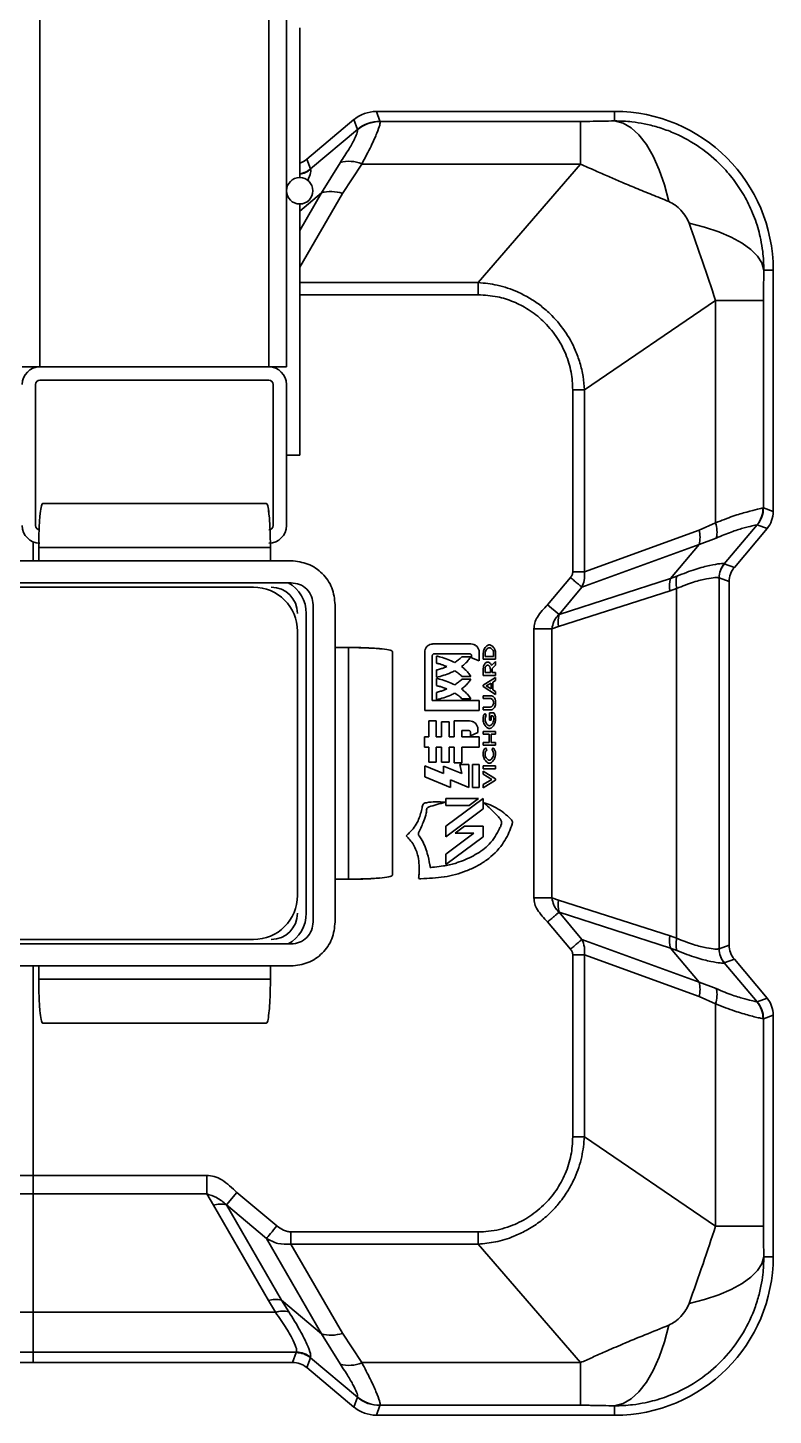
# Model space of a CAD drawing. Header units: millimetres. Extents: x 0 to 420, y 0 to 297.
# Drawn here: x 268.011 to 268.857, y 143.757 to 145.332 of the extents above; entities that cross this region are included whole.
import ezdxf

# ---------------------------------------------------------------- set-up
doc = ezdxf.new("R2010")
doc.units = ezdxf.units.MM

msp = doc.modelspace()

# ---------------------------------------------------------------- linework, layer by layer
at = {"color": 7, "linetype": 'Continuous', "lineweight": 35}
for p, q in [((268.0245, 150.5473), (268.0245, 144.9473)), ((268.2845, 150.5473), (268.2845, 144.9473)), ((268.3045, 150.5473), (268.3045, 144.9473)), ((268.3195, 145.1623), (268.3195, 145.3323)), ((268.4106, 145.2262), (268.4066, 145.2373)), ((268.677, 145.2373), (268.4066, 145.2373)), ((268.677, 145.2266), (268.677, 145.2373)), ((268.3809, 145.228), (268.3275, 145.1831)), ((268.385, 145.2168), (268.3316, 145.172)), ((268.3809, 145.228), (268.385, 145.2168)), ((268.3851, 145.2165), (268.385, 145.2168)), ((268.4106, 145.2262), (268.4108, 145.2259)), ((268.4108, 145.2259), (268.6382, 145.2259)), ((268.6382, 145.1776), (268.6382, 145.2259)), ((268.3275, 145.1831), (268.3316, 145.172)), ((268.3316, 145.172), (268.3318, 145.1716)), ((268.3442, 145.1448), (268.3653, 145.1791)), ((268.3899, 145.1776), (268.368, 145.1443)), ((268.6382, 145.1776), (268.3899, 145.1776)), ((268.5221, 145.0431), (268.6382, 145.1776)), ((268.3442, 145.1448), (268.3195, 145.1022)), ((268.3195, 145.1242), (268.3442, 145.1448)), ((268.3195, 145.0604), (268.368, 145.1443)), ((268.3195, 144.8473), (268.3195, 145.1323)), ((268.5221, 145.0431), (268.3195, 145.0431)), ((268.5221, 145.0292), (268.5221, 145.0431)), ((268.8464, 145.0573), (268.857, 145.0573)), ((268.857, 144.7832), (268.857, 145.0573)), ((268.5221, 145.0292), (268.3195, 145.0292)), ((268.6427, 144.9212), (268.7916, 145.0227)), ((268.7916, 144.7703), (268.7916, 145.0227)), ((268.7916, 145.0227), (268.8459, 145.0227)), ((268.8459, 145.0227), (268.8459, 144.7873)), ((268.0245, 144.9473), (268.0045, 144.9473)), ((268.017, 144.9473), (268.017, 144.9458)), ((268.017, 144.9458), (268.017, 144.9473)), ((268.2845, 144.9473), (268.0245, 144.9473)), ((268.2845, 144.9473), (268.0245, 144.9473)), ((268.3045, 144.9473), (268.2845, 144.9473)), ((268.2895, 144.9473), (268.2895, 144.9467)), ((268.2845, 144.9323), (268.0245, 144.9323)), ((268.0195, 144.9273), (268.0195, 144.7673)), ((268.2895, 144.7673), (268.2895, 144.9273)), ((268.3045, 144.7673), (268.3045, 144.9273)), ((268.6295, 144.7147), (268.6295, 144.9212)), ((268.6295, 144.9212), (268.6427, 144.9212)), ((268.6427, 144.7147), (268.6427, 144.9212)), ((268.3045, 144.8473), (268.3195, 144.8473)), ((268.2816, 144.7923), (268.0279, 144.7923)), ((268.8455, 144.7872), (268.8459, 144.7873)), ((268.8459, 144.7873), (268.857, 144.7832)), ((268.6427, 144.7147), (268.773, 144.7621)), ((268.773, 144.7621), (268.7916, 144.7703)), ((268.8015, 144.7238), (268.8386, 144.768)), ((268.8129, 144.7197), (268.85, 144.7639)), ((268.8386, 144.768), (268.8389, 144.768)), ((268.8389, 144.768), (268.85, 144.7639)), ((268.017, 144.7488), (268.017, 144.7273)), ((268.017, 144.7273), (268.017, 144.7488)), ((268.0232, 144.7423), (268.0234, 144.749)), ((268.2862, 144.7476), (268.2862, 144.7423)), ((268.6399, 144.6972), (268.7729, 144.7456)), ((268.7729, 144.7456), (268.7404, 144.707)), ((268.7729, 144.7456), (268.7924, 144.753)), ((267.7398, 144.7273), (268.3098, 144.7273)), ((268.0232, 144.7423), (268.2862, 144.7423)), ((268.0232, 144.7423), (268.0232, 144.7273)), ((268.2862, 144.7423), (268.2862, 144.7273)), ((268.8014, 144.7239), (268.8015, 144.7238)), ((268.8129, 144.7197), (268.8015, 144.7238)), ((267.7398, 144.7023), (268.3098, 144.7023)), ((268.267, 144.6973), (267.767, 144.6973)), ((268.6008, 144.6773), (268.6268, 144.7082)), ((268.7404, 144.707), (268.6139, 144.6663)), ((268.6139, 144.6663), (268.6399, 144.6972)), ((268.7474, 144.6959), (268.7399, 144.6932)), ((268.7404, 144.707), (268.7477, 144.7098)), ((268.7474, 144.2987), (268.7474, 144.6959)), ((268.7956, 144.2868), (268.7956, 144.7078)), ((268.7956, 144.7078), (268.7957, 144.7078)), ((268.807, 144.7036), (268.7957, 144.7078)), ((268.807, 144.291), (268.807, 144.7036)), ((268.7399, 144.6932), (268.6134, 144.6525)), ((268.327, 144.6673), (268.327, 144.3273)), ((268.3348, 144.3173), (268.3348, 144.6773)), ((268.3598, 144.6773), (268.3598, 144.3173)), ((268.6008, 144.6773), (268.6139, 144.6663)), ((268.5853, 144.6501), (268.6057, 144.6501)), ((268.5853, 144.3445), (268.5853, 144.6501)), ((268.6134, 144.6525), (268.6057, 144.6501)), ((268.6057, 144.3445), (268.6057, 144.6501)), ((268.317, 144.3473), (268.317, 144.6473)), ((268.4708, 144.6328), (268.5139, 144.6328)), ((268.3748, 144.6288), (268.3598, 144.6288)), ((268.3748, 144.6287), (268.3598, 144.6287)), ((268.3748, 144.6287), (268.3748, 144.3658)), ((268.4248, 144.6242), (268.4248, 144.6241)), ((268.4248, 144.3704), (268.4248, 144.6241)), ((268.4614, 144.5574), (268.4614, 144.6234)), ((268.4699, 144.619), (268.4699, 144.5685)), ((268.5121, 144.6217), (268.4726, 144.6217)), ((268.4746, 144.6109), (268.4746, 144.6191)), ((268.5037, 144.6182), (268.5139, 144.6182)), ((268.5147, 144.6172), (268.5147, 144.619)), ((268.5232, 144.6137), (268.5147, 144.6172)), ((268.5232, 144.6234), (268.5232, 144.6137)), ((268.5278, 144.6154), (268.5278, 144.6225)), ((268.53, 144.6186), (268.53, 144.6225)), ((268.5396, 144.6186), (268.53, 144.6186)), ((268.5396, 144.6228), (268.5396, 144.6186)), ((268.5418, 144.6231), (268.5418, 144.6154)), ((268.4746, 144.5951), (268.4746, 144.6033)), ((268.5418, 144.6154), (268.5278, 144.6154)), ((268.5278, 144.5971), (268.5278, 144.6051)), ((268.5299, 144.6004), (268.5299, 144.6046)), ((268.5359, 144.6041), (268.5359, 144.6004)), ((268.5374, 144.6083), (268.5418, 144.6128)), ((268.5418, 144.6089), (268.5379, 144.6051)), ((268.5379, 144.6042), (268.5379, 144.6004)), ((268.5418, 144.6128), (268.5418, 144.6089)), ((268.4746, 144.5855), (268.4746, 144.5937)), ((268.5139, 144.596), (268.5037, 144.596)), ((268.5037, 144.5928), (268.5139, 144.5928)), ((268.5418, 144.5971), (268.5278, 144.5971)), ((268.5278, 144.586), (268.5418, 144.5948)), ((268.5278, 144.5844), (268.5278, 144.586)), ((268.5359, 144.6004), (268.5299, 144.6004)), ((268.5312, 144.5852), (268.5367, 144.5884)), ((268.5367, 144.582), (268.5312, 144.5852)), ((268.5367, 144.5884), (268.5367, 144.582)), ((268.5379, 144.6004), (268.5418, 144.6004)), ((268.5418, 144.5914), (268.5387, 144.5895)), ((268.5387, 144.5895), (268.5387, 144.5808)), ((268.5418, 144.6004), (268.5418, 144.5971)), ((268.5418, 144.5948), (268.5418, 144.5914)), ((268.4746, 144.5697), (268.4746, 144.5778)), ((268.5139, 144.5706), (268.5037, 144.5706)), ((268.5418, 144.5756), (268.5278, 144.5844)), ((268.5278, 144.5741), (268.5361, 144.5741)), ((268.5278, 144.571), (268.5278, 144.5741)), ((268.5356, 144.571), (268.5278, 144.571)), ((268.5387, 144.5808), (268.5418, 144.579)), ((268.5418, 144.579), (268.5418, 144.5756)), ((268.5232, 144.5574), (268.4614, 144.5574)), ((268.4699, 144.5685), (268.5232, 144.5685)), ((268.5232, 144.5685), (268.5232, 144.5574)), ((268.5278, 144.5612), (268.5356, 144.5612)), ((268.5278, 144.558), (268.5278, 144.5612)), ((268.5361, 144.558), (268.5278, 144.558)), ((268.5297, 144.554), (268.5313, 144.5519)), ((268.5349, 144.5546), (268.5399, 144.5546)), ((268.5349, 144.5462), (268.5349, 144.5546)), ((268.466, 144.5454), (268.4744, 144.5454)), ((268.466, 144.5274), (268.466, 144.5454)), ((268.4744, 144.5454), (268.4744, 144.5274)), ((268.4805, 144.5446), (268.4892, 144.5446)), ((268.4805, 144.5274), (268.4805, 144.5446)), ((268.4892, 144.5446), (268.4892, 144.5274)), ((268.495, 144.5454), (268.5124, 144.5454)), ((268.495, 144.5274), (268.495, 144.5454)), ((268.5369, 144.5462), (268.5349, 144.5462)), ((268.5369, 144.5514), (268.5369, 144.5462)), ((268.5387, 144.5514), (268.5369, 144.5514)), ((268.4611, 144.5274), (268.466, 144.5274)), ((268.4611, 144.5155), (268.4611, 144.5274)), ((268.4744, 144.5274), (268.4805, 144.5274)), ((268.4892, 144.5274), (268.495, 144.5274)), ((268.5034, 144.5347), (268.5034, 144.5274)), ((268.511, 144.5347), (268.5034, 144.5347)), ((268.5034, 144.5274), (268.5232, 144.5274)), ((268.5218, 144.5323), (268.5134, 144.5286)), ((268.5134, 144.5286), (268.5134, 144.5321)), ((268.5218, 144.5361), (268.5218, 144.5323)), ((268.5232, 144.5274), (268.5232, 144.5155)), ((268.5278, 144.5335), (268.5418, 144.5335)), ((268.5278, 144.5303), (268.5278, 144.5335)), ((268.5347, 144.5303), (268.5278, 144.5303)), ((268.5347, 144.5211), (268.5347, 144.5303)), ((268.5368, 144.5303), (268.5368, 144.5211)), ((268.5418, 144.5303), (268.5368, 144.5303)), ((268.5418, 144.5335), (268.5418, 144.5303)), ((268.466, 144.5155), (268.4611, 144.5155)), ((268.466, 144.4985), (268.466, 144.5155)), ((268.4744, 144.5155), (268.4744, 144.4985)), ((268.4805, 144.5155), (268.4744, 144.5155)), ((268.4805, 144.4986), (268.4805, 144.5155)), ((268.4892, 144.5155), (268.4892, 144.4986)), ((268.495, 144.5155), (268.4892, 144.5155)), ((268.495, 144.4978), (268.495, 144.5155)), ((268.5034, 144.5155), (268.5034, 144.4978)), ((268.5232, 144.5155), (268.5034, 144.5155)), ((268.5278, 144.518), (268.5278, 144.5211)), ((268.5278, 144.5211), (268.5347, 144.5211)), ((268.5418, 144.518), (268.5278, 144.518)), ((268.5303, 144.515), (268.5319, 144.5125)), ((268.5368, 144.5211), (268.5418, 144.5211)), ((268.5377, 144.5125), (268.5392, 144.515)), ((268.5418, 144.5211), (268.5418, 144.518)), ((268.4616, 144.4819), (268.4616, 144.4945)), ((268.4616, 144.4945), (268.4829, 144.4857)), ((268.4744, 144.4985), (268.466, 144.4985)), ((268.4892, 144.4986), (268.4805, 144.4986)), ((268.4829, 144.4942), (268.5037, 144.4857)), ((268.4829, 144.4857), (268.4829, 144.4942)), ((268.5034, 144.4978), (268.495, 144.4978)), ((268.5013, 144.4959), (268.5115, 144.4959)), ((268.5037, 144.4857), (268.5013, 144.4959)), ((268.5115, 144.4959), (268.5115, 144.4699)), ((268.5156, 144.4959), (268.5232, 144.4959)), ((268.5156, 144.4699), (268.5156, 144.4959)), ((268.5232, 144.4959), (268.5232, 144.4699)), ((268.5278, 144.4943), (268.5418, 144.4943)), ((268.5278, 144.491), (268.5278, 144.4943)), ((268.5418, 144.491), (268.5278, 144.491)), ((268.5418, 144.4943), (268.5418, 144.491)), ((268.4907, 144.4699), (268.4616, 144.4819)), ((268.4907, 144.4787), (268.4907, 144.4699)), ((268.5115, 144.4699), (268.4907, 144.4787)), ((268.5278, 144.4884), (268.5418, 144.4798)), ((268.5278, 144.4849), (268.5278, 144.4884)), ((268.5377, 144.479), (268.5278, 144.4849)), ((268.5278, 144.4731), (268.5377, 144.479)), ((268.5418, 144.4782), (268.5278, 144.4696)), ((268.5418, 144.4798), (268.5418, 144.4782)), ((268.5232, 144.4699), (268.5156, 144.4699)), ((268.5278, 144.4696), (268.5278, 144.4731)), ((268.4852, 144.4573), (268.5224, 144.4573)), ((268.4852, 144.4495), (268.4852, 144.4573)), ((268.4852, 144.4258), (268.5278, 144.4573)), ((268.5118, 144.4495), (268.4852, 144.4495)), ((268.5278, 144.4455), (268.4852, 144.4139)), ((268.5224, 144.4573), (268.5118, 144.4495)), ((268.5278, 144.4573), (268.5278, 144.4455)), ((268.4852, 144.4139), (268.4852, 144.4258)), ((268.4852, 144.3942), (268.5171, 144.4179)), ((268.5278, 144.4139), (268.4852, 144.3824)), ((268.4958, 144.4179), (268.5065, 144.4258)), ((268.5171, 144.4179), (268.4958, 144.4179)), ((268.5065, 144.4258), (268.5278, 144.4258)), ((268.5278, 144.4258), (268.5278, 144.4139)), ((268.4852, 144.3824), (268.4852, 144.3942)), ((268.3748, 144.3658), (268.3598, 144.3658)), ((268.5853, 144.3445), (268.6057, 144.3445)), ((268.6057, 144.3445), (268.6134, 144.3421)), ((268.6134, 144.3421), (268.7399, 144.3014)), ((268.6268, 144.2864), (268.6008, 144.3173)), ((268.6399, 144.2974), (268.6139, 144.3283)), ((268.7404, 144.2876), (268.6139, 144.3283)), ((267.7398, 144.2923), (268.3098, 144.2923)), ((267.767, 144.2973), (268.267, 144.2973)), ((268.6399, 144.2974), (268.7729, 144.249)), ((268.7399, 144.3014), (268.7474, 144.2987)), ((268.7729, 144.249), (268.7404, 144.2876)), ((268.7477, 144.2848), (268.7404, 144.2876)), ((268.7956, 144.2868), (268.7957, 144.2868)), ((268.807, 144.291), (268.7957, 144.2868)), ((268.6295, 144.0734), (268.6295, 144.2799)), ((268.6427, 144.2799), (268.6295, 144.2799)), ((268.6427, 144.0734), (268.6427, 144.2799)), ((268.773, 144.2325), (268.6427, 144.2799)), ((268.8015, 144.2708), (268.8014, 144.2707)), ((268.8129, 144.2749), (268.8015, 144.2708)), ((268.8386, 144.2266), (268.8015, 144.2708)), ((268.85, 144.2307), (268.8129, 144.2749)), ((268.3098, 144.2673), (267.7398, 144.2673)), ((268.017, 144.2673), (268.017, 144.0295)), ((268.017, 144.0295), (268.017, 144.2673)), ((268.0232, 144.2523), (268.0232, 144.2673)), ((268.2862, 144.2523), (268.2862, 144.2673)), ((268.2862, 144.2523), (268.0232, 144.2523)), ((268.7729, 144.249), (268.7924, 144.2416)), ((268.7916, 144.2243), (268.773, 144.2325)), ((268.7916, 143.9719), (268.7916, 144.2243)), ((268.8389, 144.2266), (268.8386, 144.2266)), ((268.85, 144.2307), (268.8389, 144.2266)), ((268.8459, 144.2073), (268.8455, 144.2073)), ((268.8459, 144.2073), (268.857, 144.2114)), ((268.8459, 144.2073), (268.8459, 143.9719)), ((268.857, 143.9373), (268.857, 144.2114)), ((268.0279, 144.2023), (268.2816, 144.2023)), ((268.6295, 144.0734), (268.6427, 144.0734)), ((268.6427, 144.0734), (268.7916, 143.9719)), ((267.82, 144.0295), (268.017, 144.0295)), ((268.017, 144.0295), (268.214, 144.0295)), ((268.017, 144.0086), (268.017, 144.0295)), ((268.017, 144.0295), (268.017, 144.0086)), ((268.214, 144.0295), (268.214, 144.0086)), ((267.82, 144.0086), (268.017, 144.0086)), ((268.017, 144.0086), (268.214, 144.0086)), ((268.017, 143.8742), (268.017, 144.0086)), ((268.017, 144.0086), (268.017, 143.8742)), ((268.2215, 143.9957), (268.214, 144.0086)), ((268.2483, 144.0102), (268.2364, 143.996)), ((268.2483, 144.0102), (268.2936, 143.9722)), ((268.2839, 143.8875), (268.2215, 143.9957)), ((268.2364, 143.996), (268.2817, 143.958)), ((268.2364, 143.996), (268.2988, 143.8878)), ((268.7916, 143.9719), (268.8459, 143.9719)), ((268.2817, 143.958), (268.3442, 143.8498)), ((268.3096, 143.9654), (268.5221, 143.9654)), ((268.3096, 143.9654), (268.3096, 143.9515)), ((268.5221, 143.9654), (268.5221, 143.9515)), ((268.3096, 143.9515), (268.368, 143.8503)), ((268.3096, 143.9515), (268.5221, 143.9515)), ((268.5221, 143.9515), (268.6382, 143.817)), ((268.8464, 143.9373), (268.857, 143.9373)), ((268.292, 143.8742), (268.2839, 143.8875)), ((268.2988, 143.8878), (268.3442, 143.8498)), ((268.2988, 143.8878), (268.3071, 143.8747)), ((268.017, 143.8742), (267.7421, 143.8742)), ((268.017, 143.8742), (268.292, 143.8742)), ((268.017, 143.8289), (268.017, 143.8742)), ((268.017, 143.8742), (268.017, 143.8289)), ((268.3442, 143.8498), (268.3653, 143.8155)), ((268.368, 143.8503), (268.3899, 143.817)), ((267.7183, 143.8289), (268.017, 143.8289)), ((267.7226, 143.8173), (268.017, 143.8173)), ((268.017, 143.8289), (268.3158, 143.8289)), ((268.017, 143.8173), (268.017, 143.8289)), ((268.017, 143.8289), (268.017, 143.8173)), ((268.3115, 143.8173), (268.017, 143.8173)), ((268.3155, 143.8284), (268.3115, 143.8173)), ((268.3155, 143.8284), (268.3158, 143.8289)), ((268.3316, 143.8226), (268.3275, 143.8115)), ((268.3318, 143.823), (268.3316, 143.8226)), ((268.3316, 143.8226), (268.385, 143.7778)), ((268.3899, 143.817), (268.6382, 143.817)), ((268.3275, 143.8115), (268.3809, 143.7666)), ((268.385, 143.7778), (268.3809, 143.7666)), ((268.385, 143.7778), (268.3851, 143.7781)), ((268.4106, 143.7684), (268.4066, 143.7573)), ((268.4106, 143.7684), (268.4108, 143.7687)), ((268.6382, 143.7687), (268.4108, 143.7687)), ((268.677, 143.768), (268.677, 143.7573)), ((268.4066, 143.7573), (268.677, 143.7573))]:
    msp.add_line(p, q, dxfattribs=at)
at = {"color": 7, "linetype": 'Continuous', "lineweight": 35, "flags": 128}
for points in [[(268.7387, 145.135), (268.7337, 145.1539), (268.7277, 145.1712), (268.7208, 145.1866), (268.713, 145.1998), (268.7046, 145.2106), (268.6957, 145.2188), (268.6865, 145.2241), (268.677, 145.2266)], [(268.7615, 145.1104), (268.7791, 145.1059), (268.7952, 145.1006), (268.8094, 145.0945), (268.8216, 145.0879), (268.8316, 145.0807), (268.8391, 145.0731), (268.8441, 145.0653), (268.8464, 145.0573)], [(268.2936, 143.9722), (268.2917, 143.9699), (268.2898, 143.9677), (268.2881, 143.9656), (268.2864, 143.9636), (268.2849, 143.9618), (268.2836, 143.9603), (268.2825, 143.959), (268.2817, 143.958)], [(268.7615, 143.8842), (268.7791, 143.8887), (268.7952, 143.894), (268.8094, 143.9001), (268.8216, 143.9067), (268.8316, 143.9139), (268.8391, 143.9215), (268.8441, 143.9293), (268.8464, 143.9373)], [(268.7387, 143.8596), (268.7337, 143.8407), (268.7277, 143.8234), (268.7208, 143.808), (268.713, 143.7947), (268.7046, 143.784), (268.6957, 143.7758), (268.6865, 143.7705), (268.677, 143.768)]]:
    msp.add_lwpolyline(points, dxfattribs=at)
at = {"color": 7, "linetype": 'Continuous', "lineweight": 35}
msp.add_circle((268.3195, 145.1473), 0.015, dxfattribs=at)
for centre, radius, start, end in [((268.677, 145.0573), 0.18, 0, 90), ((268.4107, 145.1861), 0.0401, 90.0586, 129.9414), ((268.4109, 145.1858), 0.0401, 90.1269, 129.9924), ((268.3155, 145.1912), 0.025, 279.334, 309.9411), ((268.3157, 145.1907), 0.025, 278.7641, 310.0266), ((268.3756, 145.1453), 0.0354, 66.1372, 106.9623), ((268.3552, 145.1063), 0.0401, 71.4836, 106.0343), ((268.0245, 144.9273), 0.02, 90, 180), ((268.2845, 144.9273), 0.02, 0, 90), ((268.0245, 144.9273), 0.005, 90, 180), ((268.2845, 144.9273), 0.005, 0, 90), ((268.8155, 144.7872), 0.03, 320.2501, 0.141), ((268.8159, 144.7873), 0.03, 320.0586, 359.9414), ((268.0245, 144.7673), 0.02, 180, 270), ((268.0245, 144.7673), 0.005, 180, 270), ((268.2845, 144.7673), 0.02, 270, 0), ((268.2845, 144.7673), 0.005, 270, 0), ((268.7376, 144.7542), 0.0363, 346.4299, 12.6632), ((268.7602, 144.7602), 0.033, 347.4981, 17.8428), ((268.8206, 144.7078), 0.025, 140.0357, 179.9067), ((268.8207, 144.7077), 0.025, 140.0586, 179.9414), ((268.267, 144.6473), 0.05, 0, 90), ((268.287, 144.6673), 0.03, 0, 90), ((268.287, 144.6673), 0.04, 0, 61.045), ((268.7695, 144.6989), 0.0302, 164.4497, 190.7966), ((268.7759, 144.7023), 0.0292, 164.9938, 192.6645), ((268.643, 144.6582), 0.0302, 164.4498, 190.7965), ((268.267, 144.3473), 0.05, 270, 0), ((268.643, 144.3364), 0.0302, 169.2033, 195.5504), ((268.287, 144.3273), 0.03, 270, 0), ((268.287, 144.3273), 0.04, 298.955, 0), ((268.7695, 144.2957), 0.0302, 169.2034, 195.5503), ((268.7759, 144.2923), 0.0292, 167.3355, 195.0062), ((268.8206, 144.2868), 0.025, 180.0933, 219.9643), ((268.8207, 144.2869), 0.025, 180.0586, 219.9414), ((268.7376, 144.2404), 0.0363, 347.3368, 13.5701), ((268.7602, 144.2344), 0.033, 342.1572, 12.5019), ((268.8155, 144.2074), 0.03, 359.859, 39.7499), ((268.8159, 144.2073), 0.03, 0.0586, 39.9414), ((268.2294, 143.9719), 0.0251, 73.9657, 108.5164), ((268.677, 143.9373), 0.18, 270, 0), ((268.2919, 143.8637), 0.0251, 73.9657, 108.5164), ((268.3004, 143.8516), 0.024, 73.7993, 110.3661), ((268.3552, 143.8883), 0.0401, 253.9657, 288.5164), ((268.3155, 143.8034), 0.025, 50.0586, 89.9414), ((268.3157, 143.8039), 0.025, 49.9679, 89.8339), ((268.3756, 143.8493), 0.0354, 253.0377, 293.8627), ((268.4107, 143.8085), 0.0401, 230.0586, 269.9414), ((268.4109, 143.8087), 0.0401, 230.0076, 269.8731)]:
    msp.add_arc(centre, radius, start, end, dxfattribs=at)
for centre, major_axis, start_param, end_param in [((268.4066, 145.1972), (0.0137, -0.0376), 2.793026, 3.49016), ((268.3114, 145.2023), (-0.0086, 0.0235), 3.122637, 3.49016), ((268.827, 144.7832), (0.0282, -0.0103), 5.934618, 6.631752), ((268.8321, 144.7036), (0.0235, -0.0086), 2.793026, 3.49016), ((268.8321, 144.291), (-0.0235, -0.0086), 5.934618, 6.631752), ((268.827, 144.2114), (-0.0282, -0.0103), 2.793026, 3.49016), ((268.3114, 143.7923), (-0.0086, -0.0235), 2.793026, 3.49016), ((268.4066, 143.7974), (-0.0137, -0.0376), 5.934618, 6.631752)]:
    msp.add_ellipse(centre, major_axis=major_axis, ratio=0.998448, start_param=start_param, end_param=end_param, dxfattribs=at)
for points, knots in [([(268.3653, 145.1791), (268.369, 145.1845), (268.376, 145.1951), (268.3821, 145.2065), (268.3853, 145.2141), (268.3852, 145.2157), (268.3851, 145.2165)], [0, 0, 0, 0, 0.2701747, 0.5252885, 0.7593323, 1, 1, 1, 1]), ([(268.4108, 145.2259), (268.4108, 145.2249), (268.4109, 145.2229), (268.4074, 145.2131), (268.401, 145.1984), (268.3937, 145.1847), (268.3899, 145.1776)], [0, 0, 0, 0, 0.2394527, 0.4731299, 0.7287922, 1, 1, 1, 1]), ([(268.6382, 145.2259), (268.6386, 145.2259), (268.6422, 145.2259), (268.6556, 145.2261), (268.6678, 145.2264), (268.677, 145.2266)], [0, 0, 0, 0, 0.030601, 0.265216, 1, 1, 1, 1]), ([(268.6403, 145.2259), (268.6398, 145.2259), (268.6391, 145.2258), (268.6384, 145.2258), (268.6382, 145.2257), (268.6382, 145.2257)], [0, 0, 0, 0, 0.56153, 0.792581, 1, 1, 1, 1]), ([(268.677, 145.2266), (268.6836, 145.2264), (268.6948, 145.226), (268.7111, 145.2234), (268.7261, 145.2197), (268.7467, 145.2124), (268.7709, 145.1996), (268.7936, 145.1813), (268.8105, 145.1624), (268.8229, 145.1444), (268.8314, 145.1279), (268.8369, 145.1139), (268.8403, 145.103), (268.8431, 145.0912), (268.8458, 145.076), (268.8461, 145.0643), (268.8464, 145.0573)], [0, 0, 0, 0, 0.0739659, 0.1262093, 0.185583, 0.2486291, 0.3721472, 0.493376, 0.5749275, 0.6569554, 0.7394589, 0.7837418, 0.826761, 0.8685165, 0.9206239, 1, 1, 1, 1]), ([(268.3318, 145.1716), (268.3321, 145.1707), (268.3326, 145.1689), (268.3299, 145.1622), (268.3286, 145.1589)], [0, 0, 0, 0, 0.517969, 1, 1, 1, 1]), ([(268.7387, 145.135), (268.7323, 145.1376), (268.7199, 145.1426), (268.7015, 145.1501), (268.6851, 145.1569), (268.6697, 145.1636), (268.6542, 145.1704), (268.6437, 145.1751), (268.6382, 145.1776)], [0, 0, 0, 0, 0.191169, 0.37068, 0.538766, 0.672129, 0.825955, 1, 1, 1, 1]), ([(268.7615, 145.1104), (268.7604, 145.1129), (268.758, 145.1182), (268.7524, 145.1252), (268.746, 145.1312), (268.741, 145.1338), (268.7387, 145.135)], [0, 0, 0, 0, 0.242294, 0.509366, 0.771567, 1, 1, 1, 1]), ([(268.7916, 145.0227), (268.7867, 145.0374), (268.777, 145.0667), (268.7667, 145.0959), (268.7615, 145.1104)], [0, 0, 0, 0, 0.502691, 1, 1, 1, 1]), ([(268.6427, 144.9212), (268.6423, 144.9262), (268.6415, 144.9366), (268.6379, 144.9518), (268.6315, 144.9695), (268.6208, 144.9888), (268.6064, 145.0057), (268.5922, 145.0178), (268.5798, 145.026), (268.5639, 145.0341), (268.5447, 145.0408), (268.5294, 145.0424), (268.5221, 145.0431)], [0, 0, 0, 0, 0.080728, 0.166845, 0.247263, 0.380655, 0.517772, 0.598864, 0.677745, 0.754478, 0.883127, 1, 1, 1, 1]), ([(268.8464, 145.0573), (268.8463, 145.0525), (268.8461, 145.0441), (268.8459, 145.0324), (268.8459, 145.0256), (268.8459, 145.0227)], [0, 0, 0, 0, 0.4261057, 0.7577704, 1, 1, 1, 1]), ([(268.6295, 144.9212), (268.6291, 144.9279), (268.6284, 144.9418), (268.6219, 144.9626), (268.613, 144.9791), (268.6037, 144.9912), (268.5935, 145.002), (268.5799, 145.0126), (268.5623, 145.0217), (268.5431, 145.0279), (268.5294, 145.0287), (268.5221, 145.0292)], [0, 0, 0, 0, 0.120461, 0.246403, 0.382818, 0.450919, 0.519058, 0.644752, 0.756806, 0.869265, 1, 1, 1, 1]), ([(268.0279, 144.7923), (268.0275, 144.792), (268.0268, 144.7915), (268.0257, 144.7871), (268.0247, 144.78), (268.024, 144.77), (268.0234, 144.7584), (268.0233, 144.7487), (268.0232, 144.7423)], [0, 0, 0, 0, 0.157309, 0.270586, 0.50035, 0.630794, 0.757716, 1, 1, 1, 1]), ([(268.0237, 144.7627), (268.0238, 144.7651), (268.024, 144.7706), (268.0247, 144.7799), (268.0257, 144.7871), (268.0268, 144.7915), (268.0275, 144.792), (268.0279, 144.7923)], [0, 0, 0, 0, 0.138045, 0.316296, 0.630257, 0.785034, 1, 1, 1, 1]), ([(268.2816, 144.7923), (268.282, 144.792), (268.2827, 144.7915), (268.2838, 144.7871), (268.2848, 144.7799), (268.2855, 144.7707), (268.2857, 144.7653), (268.2858, 144.7629)], [0, 0, 0, 0, 0.215822, 0.371235, 0.686462, 0.865427, 1, 1, 1, 1]), ([(268.2862, 144.7423), (268.2862, 144.7487), (268.2861, 144.7584), (268.2855, 144.77), (268.2848, 144.78), (268.2838, 144.7871), (268.2827, 144.7915), (268.282, 144.792), (268.2816, 144.7923)], [0, 0, 0, 0, 0.242279, 0.369202, 0.49965, 0.729414, 0.842683, 1, 1, 1, 1]), ([(268.7916, 144.7703), (268.7984, 144.773), (268.8119, 144.7783), (268.828, 144.783), (268.8406, 144.7862), (268.8438, 144.7869), (268.8455, 144.7872)], [0, 0, 0, 0, 0.238868, 0.471709, 0.726257, 1, 1, 1, 1]), ([(268.8386, 144.768), (268.8371, 144.7677), (268.8344, 144.7671), (268.8236, 144.7645), (268.8098, 144.7604), (268.7982, 144.7555), (268.7924, 144.753)], [0, 0, 0, 0, 0.27715, 0.53382, 0.766156, 1, 1, 1, 1]), ([(268.6295, 144.7147), (268.6295, 144.7141), (268.6294, 144.713), (268.6286, 144.7107), (268.6276, 144.7092), (268.6268, 144.7082)], [0, 0, 0, 0, 0.232062, 0.478453, 1, 1, 1, 1]), ([(268.6427, 144.7147), (268.6407, 144.7147), (268.6368, 144.7147), (268.6319, 144.7147), (268.6295, 144.7147)], [0, 0, 0, 0, 0.506963, 1, 1, 1, 1]), ([(268.6399, 144.6972), (268.641, 144.6998), (268.6432, 144.7052), (268.6429, 144.7114), (268.6427, 144.7147)], [0, 0, 0, 0, 0.466493, 1, 1, 1, 1]), ([(268.7477, 144.7098), (268.7549, 144.7126), (268.7693, 144.7182), (268.786, 144.7223), (268.7978, 144.7243), (268.8002, 144.724), (268.8014, 144.7239)], [0, 0, 0, 0, 0.2476176, 0.4930797, 0.7511019, 1, 1, 1, 1]), ([(268.6399, 144.6972), (268.6392, 144.6979), (268.6376, 144.6991), (268.6344, 144.7019), (268.6307, 144.705), (268.6281, 144.7071), (268.6268, 144.7082)], [0, 0, 0, 0, 0.245847, 0.499999, 0.754151, 1, 1, 1, 1]), ([(268.7956, 144.7078), (268.7944, 144.708), (268.7923, 144.7085), (268.7818, 144.707), (268.7672, 144.7037), (268.754, 144.6985), (268.7474, 144.6959)], [0, 0, 0, 0, 0.262701, 0.501004, 0.750686, 1, 1, 1, 1]), ([(268.5853, 144.6501), (268.5855, 144.6523), (268.586, 144.657), (268.5907, 144.6668), (268.5966, 144.6729), (268.6008, 144.6773)], [0, 0, 0, 0, 0.209288, 0.438923, 1, 1, 1, 1]), ([(268.6057, 144.6501), (268.6063, 144.6528), (268.6072, 144.6571), (268.6103, 144.6626), (268.6127, 144.665), (268.6139, 144.6663)], [0, 0, 0, 0, 0.452149, 0.705537, 1, 1, 1, 1]), ([(268.4614, 144.6234), (268.4615, 144.6245), (268.4617, 144.6267), (268.4634, 144.6295), (268.4658, 144.6316), (268.4685, 144.6327), (268.4702, 144.6328), (268.4708, 144.6328)], [0, 0, 0, 0, 0.220827, 0.440436, 0.651052, 0.864309, 1, 1, 1, 1]), ([(268.5139, 144.6328), (268.515, 144.6327), (268.5171, 144.6325), (268.5199, 144.6309), (268.522, 144.6285), (268.5231, 144.6258), (268.5232, 144.6241), (268.5232, 144.6234)], [0, 0, 0, 0, 0.217033, 0.432668, 0.640579, 0.859649, 1, 1, 1, 1]), ([(268.3748, 144.6288), (268.3811, 144.6288), (268.3908, 144.6287), (268.4025, 144.6281), (268.4076, 144.6277), (268.4101, 144.6275)], [0, 0, 0, 0, 0.484898, 0.738922, 1, 1, 1, 1]), ([(268.4248, 144.6241), (268.4245, 144.6245), (268.424, 144.6252), (268.4195, 144.6263), (268.4124, 144.6273), (268.4025, 144.628), (268.3909, 144.6286), (268.3811, 144.6287), (268.3748, 144.6287)], [0, 0, 0, 0, 0.157309, 0.270586, 0.50035, 0.630794, 0.757716, 1, 1, 1, 1]), ([(268.4203, 144.6261), (268.4214, 144.6259), (268.4241, 144.6253), (268.4245, 144.6246), (268.4248, 144.6242)], [0, 0, 0, 0, 0.418606, 1, 1, 1, 1]), ([(268.4726, 144.6217), (268.4723, 144.6217), (268.4716, 144.6217), (268.4708, 144.6212), (268.4703, 144.6205), (268.47, 144.6197), (268.4699, 144.6192), (268.4699, 144.619)], [0, 0, 0, 0, 0.215909, 0.431679, 0.642748, 0.836136, 1, 1, 1, 1]), ([(268.4746, 144.6191), (268.4763, 144.6187), (268.4807, 144.6178), (268.4877, 144.6155), (268.4929, 144.613), (268.4955, 144.6118)], [0, 0, 0, 0, 0.22528, 0.610558, 1, 1, 1, 1]), ([(268.4955, 144.6118), (268.4969, 144.6127), (268.499, 144.6142), (268.5017, 144.6164), (268.503, 144.6176), (268.5037, 144.6182)], [0, 0, 0, 0, 0.4812231, 0.7400913, 1, 1, 1, 1]), ([(268.5139, 144.6182), (268.5129, 144.6169), (268.5109, 144.6141), (268.5073, 144.6104), (268.5046, 144.6082), (268.5032, 144.6071)], [0, 0, 0, 0, 0.322508, 0.65906, 1, 1, 1, 1]), ([(268.5147, 144.619), (268.5147, 144.6193), (268.5146, 144.62), (268.5142, 144.6209), (268.5134, 144.6214), (268.5127, 144.6217), (268.5123, 144.6217), (268.5121, 144.6217)], [0, 0, 0, 0, 0.23459, 0.4696301, 0.6836997, 0.8787885, 1, 1, 1, 1]), ([(268.5278, 144.6225), (268.5279, 144.6233), (268.5281, 144.6255), (268.5296, 144.6284), (268.5315, 144.6305), (268.5332, 144.6315), (268.5346, 144.6319), (268.5361, 144.6316), (268.5379, 144.6307), (268.5399, 144.6286), (268.5414, 144.6259), (268.5417, 144.6238), (268.5418, 144.6231)], [0, 0, 0, 0, 0.103068, 0.272975, 0.380129, 0.450745, 0.504132, 0.557726, 0.630958, 0.750137, 0.907593, 1, 1, 1, 1]), ([(268.53, 144.6225), (268.53, 144.6231), (268.5302, 144.6245), (268.5313, 144.6264), (268.5326, 144.6278), (268.5338, 144.6285), (268.5348, 144.6286), (268.5359, 144.6284), (268.5372, 144.6277), (268.5384, 144.6263), (268.5394, 144.6245), (268.5395, 144.6233), (268.5396, 144.6228)], [0, 0, 0, 0, 0.107522, 0.269023, 0.38047, 0.452163, 0.50862, 0.565188, 0.646662, 0.775363, 0.910485, 1, 1, 1, 1]), ([(268.4866, 144.6071), (268.4851, 144.6077), (268.4824, 144.6089), (268.4784, 144.6102), (268.4759, 144.6107), (268.4746, 144.6109)], [0, 0, 0, 0, 0.395845, 0.696793, 1, 1, 1, 1]), ([(268.4746, 144.6033), (268.4763, 144.6037), (268.4791, 144.6043), (268.4831, 144.6057), (268.4854, 144.6066), (268.4866, 144.6071)], [0, 0, 0, 0, 0.397481, 0.698479, 1, 1, 1, 1]), ([(268.4955, 144.6024), (268.494, 144.6017), (268.49, 144.5997), (268.483, 144.597), (268.4774, 144.5957), (268.4746, 144.5951)], [0, 0, 0, 0, 0.225097, 0.610128, 1, 1, 1, 1]), ([(268.5037, 144.596), (268.5024, 144.5971), (268.5006, 144.5989), (268.4978, 144.6009), (268.4963, 144.6019), (268.4955, 144.6024)], [0, 0, 0, 0, 0.484106, 0.741689, 1, 1, 1, 1]), ([(268.5032, 144.6071), (268.5045, 144.6061), (268.5072, 144.604), (268.5108, 144.6003), (268.5129, 144.5974), (268.5139, 144.596)], [0, 0, 0, 0, 0.323586, 0.659323, 1, 1, 1, 1]), ([(268.5278, 144.6051), (268.5279, 144.6059), (268.5281, 144.6078), (268.5292, 144.6099), (268.5306, 144.6114), (268.5317, 144.6121), (268.5327, 144.6123), (268.5339, 144.6121), (268.5353, 144.6114), (268.5366, 144.6101), (268.5372, 144.6089), (268.5374, 144.6083)], [0, 0, 0, 0, 0.147974, 0.353463, 0.450206, 0.530143, 0.591907, 0.65363, 0.750939, 0.887099, 1, 1, 1, 1]), ([(268.5299, 144.6046), (268.5299, 144.605), (268.53, 144.6058), (268.5303, 144.6066), (268.5307, 144.6072), (268.5309, 144.6076), (268.5312, 144.6079), (268.5317, 144.6084), (268.5322, 144.6087), (268.5327, 144.6088), (268.533, 144.6088), (268.5334, 144.6088), (268.5337, 144.6086), (268.5341, 144.6083), (268.5344, 144.608), (268.5347, 144.6076), (268.5349, 144.6073), (268.5351, 144.6069), (268.5353, 144.6066), (268.5355, 144.6062), (268.5356, 144.6058), (268.5357, 144.6054), (268.5358, 144.605), (268.5359, 144.6046), (268.5359, 144.6042), (268.5359, 144.6041)], [0, 0, 0, 0, 0.104931, 0.188559, 0.230252, 0.271948, 0.313654, 0.355384, 0.425825, 0.468883, 0.490273, 0.510955, 0.563746, 0.591003, 0.644663, 0.671402, 0.698138, 0.751654, 0.778385, 0.805115, 0.858613, 0.885344, 0.912077, 0.955815, 1, 1, 1, 1]), ([(268.5379, 144.6051), (268.5379, 144.605), (268.5379, 144.6049), (268.5379, 144.6046), (268.5379, 144.6044), (268.5379, 144.6042)], [0, 0, 0, 0, 0.253407, 0.506797, 1, 1, 1, 1]), ([(268.4746, 144.5937), (268.4763, 144.5934), (268.4807, 144.5924), (268.4877, 144.5901), (268.4929, 144.5876), (268.4955, 144.5864)], [0, 0, 0, 0, 0.2252791, 0.6105552, 1, 1, 1, 1]), ([(268.4866, 144.5817), (268.4851, 144.5823), (268.4823, 144.5834), (268.4784, 144.5847), (268.4759, 144.5852), (268.4746, 144.5855)], [0, 0, 0, 0, 0.396668, 0.697235, 1, 1, 1, 1]), ([(268.4955, 144.5864), (268.4969, 144.5873), (268.4991, 144.5888), (268.5017, 144.591), (268.503, 144.5922), (268.5037, 144.5928)], [0, 0, 0, 0, 0.48414, 0.741719, 1, 1, 1, 1]), ([(268.5139, 144.5928), (268.5129, 144.5914), (268.5109, 144.5887), (268.5073, 144.585), (268.5046, 144.5828), (268.5032, 144.5817)], [0, 0, 0, 0, 0.323845, 0.659773, 1, 1, 1, 1]), ([(268.4746, 144.5778), (268.4763, 144.5782), (268.4791, 144.5789), (268.4831, 144.5803), (268.4854, 144.5813), (268.4866, 144.5817)], [0, 0, 0, 0, 0.397021, 0.698347, 1, 1, 1, 1]), ([(268.4955, 144.577), (268.494, 144.5763), (268.49, 144.5743), (268.483, 144.5716), (268.4774, 144.5703), (268.4746, 144.5697)], [0, 0, 0, 0, 0.225098, 0.610129, 1, 1, 1, 1]), ([(268.5037, 144.5706), (268.5025, 144.5717), (268.5006, 144.5734), (268.4978, 144.5755), (268.4963, 144.5765), (268.4955, 144.577)], [0, 0, 0, 0, 0.482099, 0.740834, 1, 1, 1, 1]), ([(268.5032, 144.5817), (268.5045, 144.5807), (268.5072, 144.5786), (268.5108, 144.5749), (268.5129, 144.572), (268.5139, 144.5706)], [0, 0, 0, 0, 0.322168, 0.658364, 1, 1, 1, 1]), ([(268.5356, 144.5612), (268.5359, 144.5612), (268.5367, 144.5613), (268.5379, 144.562), (268.5389, 144.5632), (268.5397, 144.5649), (268.5398, 144.5667), (268.5392, 144.5683), (268.5383, 144.5697), (268.5372, 144.5706), (268.5362, 144.5709), (268.5357, 144.5709), (268.5356, 144.571)], [0, 0, 0, 0, 0.0751555, 0.16832, 0.2911242, 0.4158516, 0.5478502, 0.6614649, 0.788026, 0.8903814, 0.9675381, 1, 1, 1, 1]), ([(268.5361, 144.5741), (268.5366, 144.5741), (268.5376, 144.574), (268.5391, 144.5732), (268.5406, 144.5718), (268.5416, 144.5696), (268.542, 144.5664), (268.5418, 144.5632), (268.5408, 144.5605), (268.5393, 144.559), (268.5376, 144.5581), (268.5366, 144.558), (268.5361, 144.558)], [0, 0, 0, 0, 0.0573958, 0.1424612, 0.2288933, 0.3203053, 0.4710613, 0.6588671, 0.7560944, 0.8539639, 0.9444241, 1, 1, 1, 1]), ([(268.5399, 144.5546), (268.5406, 144.5531), (268.542, 144.5504), (268.542, 144.5456), (268.5406, 144.5417), (268.5387, 144.5389), (268.537, 144.5374), (268.5357, 144.5368), (268.5345, 144.5367), (268.5332, 144.5371), (268.5315, 144.5382), (268.5294, 144.5409), (268.5278, 144.5446), (268.5275, 144.5488), (268.5283, 144.5519), (268.5293, 144.5534), (268.5297, 144.554)], [0, 0, 0, 0, 0.120432, 0.213162, 0.331684, 0.413005, 0.455865, 0.488872, 0.514902, 0.540892, 0.583063, 0.658706, 0.781016, 0.867724, 0.954736, 1, 1, 1, 1]), ([(268.5124, 144.5454), (268.5135, 144.5453), (268.5156, 144.5451), (268.5184, 144.5435), (268.5205, 144.5411), (268.5216, 144.5385), (268.5217, 144.5368), (268.5218, 144.5361)], [0, 0, 0, 0, 0.2182785, 0.4351494, 0.6441626, 0.864466, 1, 1, 1, 1]), ([(268.5313, 144.5519), (268.5309, 144.5512), (268.5301, 144.5498), (268.5297, 144.5473), (268.5302, 144.5447), (268.5312, 144.5426), (268.5325, 144.5411), (268.5335, 144.5403), (268.5345, 144.54), (268.5355, 144.5401), (268.5366, 144.5406), (268.5381, 144.542), (268.5393, 144.5442), (268.54, 144.547), (268.5396, 144.5494), (268.5389, 144.5508), (268.5387, 144.5514)], [0, 0, 0, 0, 0.08987, 0.176538, 0.263027, 0.362446, 0.423179, 0.470099, 0.500982, 0.532068, 0.57022, 0.633522, 0.742023, 0.836258, 0.931198, 1, 1, 1, 1]), ([(268.5134, 144.5321), (268.5133, 144.5324), (268.5133, 144.533), (268.5129, 144.5338), (268.5123, 144.5344), (268.5117, 144.5347), (268.5112, 144.5347), (268.511, 144.5347)], [0, 0, 0, 0, 0.272758, 0.457842, 0.644353, 0.8509, 1, 1, 1, 1]), ([(268.5392, 144.515), (268.54, 144.514), (268.5414, 144.5121), (268.5421, 144.5085), (268.5416, 144.5046), (268.5401, 144.5014), (268.5381, 144.499), (268.5366, 144.4979), (268.5351, 144.4975), (268.5338, 144.4976), (268.5322, 144.4984), (268.5301, 144.5004), (268.5283, 144.5038), (268.5274, 144.5079), (268.5281, 144.5116), (268.5293, 144.5138), (268.5302, 144.5148), (268.5303, 144.515)], [0, 0, 0, 0, 0.08519, 0.168963, 0.246186, 0.360946, 0.418211, 0.462463, 0.491745, 0.521214, 0.557381, 0.617071, 0.720017, 0.827682, 0.905205, 0.982624, 1, 1, 1, 1]), ([(268.5319, 144.5125), (268.5314, 144.5119), (268.5304, 144.5107), (268.5298, 144.5085), (268.53, 144.506), (268.5309, 144.5037), (268.5323, 144.5021), (268.5334, 144.5012), (268.5345, 144.5009), (268.5355, 144.5009), (268.5366, 144.5015), (268.538, 144.5029), (268.5393, 144.5051), (268.5398, 144.5078), (268.5394, 144.5102), (268.5385, 144.5116), (268.5379, 144.5123), (268.5377, 144.5125)], [0, 0, 0, 0, 0.079836, 0.158698, 0.232948, 0.337554, 0.41275, 0.456024, 0.489191, 0.522624, 0.56103, 0.622793, 0.723203, 0.826712, 0.901133, 0.975506, 1, 1, 1, 1]), ([(268.4402, 144.4149), (268.4414, 144.416), (268.447, 144.4208), (268.4543, 144.4308), (268.457, 144.4409), (268.4582, 144.4454)], [0, 0, 0, 0, 0.1389856, 0.6119172, 1, 1, 1, 1]), ([(268.4637, 144.4457), (268.4636, 144.444), (268.463, 144.4393), (268.46, 144.4303), (268.4567, 144.4233), (268.4546, 144.419)], [0, 0, 0, 0, 0.177002, 0.501951, 1, 1, 1, 1]), ([(268.4582, 144.4454), (268.4584, 144.4471), (268.4587, 144.4491), (268.46, 144.4513), (268.4613, 144.4522), (268.466, 144.4533), (268.4739, 144.4536), (268.4811, 144.4534), (268.4848, 144.4532)], [0, 0, 0, 0, 0.160025, 0.196998, 0.234195, 0.311686, 0.649476, 1, 1, 1, 1]), ([(268.4663, 144.4479), (268.4659, 144.4477), (268.4651, 144.4474), (268.4643, 144.4467), (268.4638, 144.4461), (268.4638, 144.4458), (268.4637, 144.4457)], [0, 0, 0, 0, 0.414045, 0.74912, 0.885678, 1, 1, 1, 1]), ([(268.4848, 144.4532), (268.4832, 144.4528), (268.48, 144.4519), (268.4738, 144.4502), (268.4693, 144.4488), (268.4663, 144.4479)], [0, 0, 0, 0, 0.261065, 0.522123, 1, 1, 1, 1]), ([(268.4959, 144.3837), (268.4975, 144.3843), (268.5054, 144.387), (268.5161, 144.3917), (268.5274, 144.3989), (268.5379, 144.4079), (268.544, 144.4182), (268.5479, 144.4266), (268.5488, 144.4292), (268.5487, 144.4313), (268.5473, 144.4343), (268.5403, 144.4413), (268.5338, 144.4476), (268.5287, 144.4525)], [0, 0, 0, 0, 0.0481692, 0.2413794, 0.3378802, 0.4339156, 0.6397005, 0.6757973, 0.7018074, 0.7183687, 0.7348884, 0.7963552, 1, 1, 1, 1]), ([(268.5287, 144.4525), (268.5303, 144.4521), (268.5352, 144.4508), (268.5427, 144.4468), (268.5515, 144.4412), (268.5566, 144.4365), (268.5592, 144.4341)], [0, 0, 0, 0, 0.138868, 0.417722, 0.706333, 1, 1, 1, 1]), ([(268.5606, 144.4282), (268.56, 144.4266), (268.5574, 144.4187), (268.5495, 144.4035), (268.5352, 144.3894), (268.5206, 144.3803), (268.5087, 144.3749), (268.4963, 144.371), (268.4791, 144.3672), (268.4659, 144.3667), (268.457, 144.3663)], [0, 0, 0, 0, 0.03865, 0.194338, 0.392706, 0.493149, 0.593544, 0.693896, 0.794211, 1, 1, 1, 1]), ([(268.5592, 144.4341), (268.5597, 144.4336), (268.5605, 144.4327), (268.561, 144.4311), (268.561, 144.4296), (268.5607, 144.4287), (268.5606, 144.4282)], [0, 0, 0, 0, 0.3194529, 0.5431105, 0.7663107, 1, 1, 1, 1]), ([(268.4545, 144.3665), (268.4547, 144.3681), (268.4554, 144.3765), (268.4552, 144.3874), (268.4513, 144.4006), (268.4466, 144.4088), (268.4417, 144.4135), (268.4402, 144.4149)], [0, 0, 0, 0, 0.095059, 0.477947, 0.614031, 0.878763, 1, 1, 1, 1]), ([(268.4546, 144.419), (268.4545, 144.4185), (268.4542, 144.4178), (268.4542, 144.4169), (268.4543, 144.4163), (268.4544, 144.416), (268.4545, 144.4159)], [0, 0, 0, 0, 0.465921, 0.719479, 0.884635, 1, 1, 1, 1]), ([(268.4545, 144.4159), (268.4555, 144.4145), (268.4582, 144.4107), (268.4616, 144.4036), (268.4649, 144.3937), (268.4664, 144.3865), (268.4673, 144.3822)], [0, 0, 0, 0, 0.137822, 0.39048, 0.642641, 1, 1, 1, 1]), ([(268.4673, 144.3822), (268.4673, 144.3818), (268.4675, 144.3811), (268.4676, 144.3801), (268.4677, 144.3794), (268.4677, 144.3791)], [0, 0, 0, 0, 0.4002566, 0.699592, 1, 1, 1, 1]), ([(268.4677, 144.3791), (268.4693, 144.3793), (268.4743, 144.3797), (268.4816, 144.3805), (268.4893, 144.382), (268.4937, 144.3831), (268.4959, 144.3837)], [0, 0, 0, 0, 0.174669, 0.524102, 0.761562, 1, 1, 1, 1]), ([(268.3748, 144.3658), (268.3811, 144.3658), (268.3909, 144.3659), (268.4025, 144.3665), (268.4124, 144.3672), (268.4195, 144.3682), (268.424, 144.3693), (268.4245, 144.37), (268.4248, 144.3704)], [0, 0, 0, 0, 0.242279, 0.369203, 0.49965, 0.729414, 0.842683, 1, 1, 1, 1]), ([(268.4101, 144.3672), (268.4076, 144.367), (268.4025, 144.3666), (268.3908, 144.366), (268.3811, 144.3659), (268.3748, 144.3659)], [0, 0, 0, 0, 0.261071, 0.515092, 1, 1, 1, 1]), ([(268.4248, 144.3705), (268.4245, 144.3701), (268.4241, 144.3694), (268.4214, 144.3688), (268.4203, 144.3686)], [0, 0, 0, 0, 0.581362, 1, 1, 1, 1]), ([(268.457, 144.3663), (268.4568, 144.3663), (268.4564, 144.3663), (268.4556, 144.3664), (268.4549, 144.3664), (268.4545, 144.3665)], [0, 0, 0, 0, 0.252501, 0.504816, 1, 1, 1, 1]), ([(268.6008, 144.3173), (268.5967, 144.3217), (268.5908, 144.3278), (268.586, 144.3375), (268.5855, 144.3423), (268.5853, 144.3445)], [0, 0, 0, 0, 0.558619, 0.78934, 1, 1, 1, 1]), ([(268.6139, 144.3283), (268.6127, 144.3296), (268.6103, 144.332), (268.6072, 144.3375), (268.6063, 144.3418), (268.6057, 144.3445)], [0, 0, 0, 0, 0.294463, 0.547852, 1, 1, 1, 1]), ([(268.6008, 144.3173), (268.6021, 144.3184), (268.6047, 144.3206), (268.6084, 144.3237), (268.6117, 144.3264), (268.6132, 144.3277), (268.6139, 144.3283)], [0, 0, 0, 0, 0.245848, 0.5, 0.754152, 1, 1, 1, 1]), ([(268.6268, 144.2864), (268.6281, 144.2874), (268.6307, 144.2896), (268.6344, 144.2927), (268.6376, 144.2955), (268.6392, 144.2967), (268.6399, 144.2974)], [0, 0, 0, 0, 0.245849, 0.500001, 0.754152, 1, 1, 1, 1]), ([(268.6268, 144.2864), (268.6276, 144.2854), (268.6286, 144.2839), (268.6294, 144.2816), (268.6295, 144.2805), (268.6295, 144.2799)], [0, 0, 0, 0, 0.521782, 0.769325, 1, 1, 1, 1]), ([(268.6427, 144.2799), (268.6429, 144.2829), (268.6432, 144.2891), (268.641, 144.2946), (268.6399, 144.2974)], [0, 0, 0, 0, 0.487848, 1, 1, 1, 1]), ([(268.7474, 144.2987), (268.754, 144.2961), (268.7672, 144.2909), (268.7818, 144.2876), (268.7923, 144.2861), (268.7944, 144.2866), (268.7956, 144.2868)], [0, 0, 0, 0, 0.249344, 0.499045, 0.737295, 1, 1, 1, 1]), ([(268.8014, 144.2707), (268.8003, 144.2706), (268.798, 144.2703), (268.7866, 144.2722), (268.7702, 144.2761), (268.7553, 144.2818), (268.7477, 144.2848)], [0, 0, 0, 0, 0.2474427, 0.4865597, 0.7402703, 1, 1, 1, 1]), ([(268.0279, 144.2023), (268.0275, 144.2026), (268.0268, 144.2031), (268.0257, 144.2075), (268.0247, 144.2146), (268.024, 144.2246), (268.0234, 144.2362), (268.0233, 144.2459), (268.0232, 144.2523)], [0, 0, 0, 0, 0.157309, 0.270586, 0.50035, 0.630794, 0.757716, 1, 1, 1, 1]), ([(268.0232, 144.2523), (268.0233, 144.2459), (268.0234, 144.2362), (268.024, 144.2246), (268.0247, 144.2146), (268.0257, 144.2075), (268.0268, 144.2031), (268.0275, 144.2026), (268.0279, 144.2023)], [0, 0, 0, 0, 0.242279, 0.369202, 0.49965, 0.729414, 0.842683, 1, 1, 1, 1]), ([(268.2816, 144.2023), (268.282, 144.2026), (268.2827, 144.2031), (268.2838, 144.2075), (268.2848, 144.2146), (268.2855, 144.2246), (268.2861, 144.2362), (268.2862, 144.2459), (268.2862, 144.2523)], [0, 0, 0, 0, 0.157309, 0.270586, 0.50035, 0.630794, 0.757716, 1, 1, 1, 1]), ([(268.7924, 144.2416), (268.7957, 144.2401), (268.8022, 144.2373), (268.8109, 144.2341), (268.8186, 144.2316), (268.8269, 144.2293), (268.835, 144.2273), (268.8374, 144.2269), (268.8386, 144.2266)], [0, 0, 0, 0, 0.128995, 0.260465, 0.386664, 0.51504, 0.752772, 1, 1, 1, 1]), ([(268.8455, 144.2073), (268.8447, 144.2075), (268.843, 144.2079), (268.8374, 144.2092), (268.8304, 144.211), (268.8222, 144.2133), (268.8103, 144.217), (268.7991, 144.2213), (268.7916, 144.2243)], [0, 0, 0, 0, 0.166395, 0.326802, 0.479925, 0.610174, 0.735331, 1, 1, 1, 1]), ([(268.5221, 143.9654), (268.526, 143.9655), (268.5341, 143.9658), (268.5463, 143.968), (268.5615, 143.9726), (268.5789, 143.9811), (268.5966, 143.995), (268.611, 144.012), (268.6216, 144.0313), (268.6283, 144.052), (268.6291, 144.0664), (268.6295, 144.0734)], [0, 0, 0, 0, 0.070722, 0.143758, 0.21913, 0.352151, 0.485358, 0.616819, 0.745052, 0.874872, 1, 1, 1, 1]), ([(268.5221, 143.9515), (268.5287, 143.9521), (268.5425, 143.9535), (268.5608, 143.9593), (268.5773, 143.967), (268.5914, 143.976), (268.6039, 143.9867), (268.6151, 143.9989), (268.6244, 144.0122), (268.6334, 144.0296), (268.6404, 144.0498), (268.642, 144.0658), (268.6427, 144.0734)], [0, 0, 0, 0, 0.105818, 0.221247, 0.303726, 0.397637, 0.486458, 0.56599, 0.660847, 0.744444, 0.877991, 1, 1, 1, 1]), ([(268.214, 144.0295), (268.2169, 144.0292), (268.2228, 144.0287), (268.2351, 144.0227), (268.2428, 144.0154), (268.2483, 144.0102)], [0, 0, 0, 0, 0.211639, 0.442849, 1, 1, 1, 1]), ([(268.214, 144.0086), (268.2179, 144.0074), (268.2262, 144.0048), (268.2328, 143.9991), (268.2364, 143.996)], [0, 0, 0, 0, 0.462726, 1, 1, 1, 1]), ([(268.2936, 143.9722), (268.2961, 143.9704), (268.2997, 143.9677), (268.3053, 143.9657), (268.3082, 143.9655), (268.3096, 143.9654)], [0, 0, 0, 0, 0.51551, 0.767405, 1, 1, 1, 1]), ([(268.7615, 143.8842), (268.7668, 143.8992), (268.7772, 143.9285), (268.7869, 143.9577), (268.7916, 143.9719)], [0, 0, 0, 0, 0.513929, 1, 1, 1, 1]), ([(268.8459, 143.9719), (268.8459, 143.9692), (268.8459, 143.9625), (268.8461, 143.9508), (268.8463, 143.9422), (268.8464, 143.9373)], [0, 0, 0, 0, 0.226599, 0.561025, 1, 1, 1, 1]), ([(268.2817, 143.958), (268.2859, 143.9557), (268.2945, 143.9511), (268.3045, 143.9513), (268.3096, 143.9515)], [0, 0, 0, 0, 0.492397, 1, 1, 1, 1]), ([(268.8464, 143.9373), (268.8462, 143.9305), (268.8458, 143.9193), (268.8431, 143.9031), (268.8395, 143.8883), (268.8322, 143.8677), (268.8193, 143.8434), (268.7988, 143.818), (268.7737, 143.7969), (268.7511, 143.7844), (268.7337, 143.7775), (268.7228, 143.7741), (268.7107, 143.7712), (268.6955, 143.7686), (268.6839, 143.7682), (268.677, 143.768)], [0, 0, 0, 0, 0.076443, 0.126237, 0.185346, 0.248673, 0.371897, 0.493418, 0.615548, 0.739261, 0.783292, 0.826338, 0.868398, 0.923222, 1, 1, 1, 1]), ([(268.7387, 143.8596), (268.741, 143.8608), (268.746, 143.8634), (268.7524, 143.8694), (268.758, 143.8764), (268.7604, 143.8817), (268.7615, 143.8842)], [0, 0, 0, 0, 0.228464, 0.490672, 0.757738, 1, 1, 1, 1]), ([(268.3158, 143.8289), (268.316, 143.8299), (268.3165, 143.8319), (268.3126, 143.8415), (268.305, 143.8556), (268.2964, 143.8679), (268.292, 143.8742)], [0, 0, 0, 0, 0.24021, 0.485805, 0.736712, 1, 1, 1, 1]), ([(268.3071, 143.8747), (268.3116, 143.8675), (268.3204, 143.8534), (268.3283, 143.8372), (268.3324, 143.8263), (268.332, 143.8241), (268.3318, 143.823)], [0, 0, 0, 0, 0.264309, 0.514931, 0.766931, 1, 1, 1, 1]), ([(268.6382, 143.817), (268.6427, 143.819), (268.6517, 143.823), (268.6644, 143.8287), (268.6759, 143.8337), (268.691, 143.8402), (268.7122, 143.8489), (268.7296, 143.8559), (268.7387, 143.8596)], [0, 0, 0, 0, 0.140816, 0.284488, 0.382285, 0.482496, 0.729213, 1, 1, 1, 1]), ([(268.3851, 143.7781), (268.3852, 143.779), (268.3853, 143.7809), (268.3814, 143.7894), (268.3752, 143.8009), (268.3686, 143.8106), (268.3653, 143.8155)], [0, 0, 0, 0, 0.267138, 0.52122, 0.755952, 1, 1, 1, 1]), ([(268.3899, 143.817), (268.3934, 143.8106), (268.4001, 143.798), (268.4067, 143.7831), (268.4108, 143.7722), (268.4108, 143.7699), (268.4108, 143.7687)], [0, 0, 0, 0, 0.245129, 0.480308, 0.739086, 1, 1, 1, 1]), ([(268.6382, 143.817), (268.6382, 143.8103), (268.6382, 143.7967), (268.6382, 143.782), (268.6382, 143.7718), (268.6382, 143.7697), (268.6382, 143.7687)], [0, 0, 0, 0, 0.247804, 0.5, 0.752196, 1, 1, 1, 1]), ([(268.6382, 143.7689), (268.6382, 143.7689), (268.6384, 143.7688), (268.6391, 143.7688), (268.6398, 143.7687), (268.6404, 143.7687)], [0, 0, 0, 0, 0.207126, 0.438229, 1, 1, 1, 1]), ([(268.677, 143.768), (268.6681, 143.7682), (268.6569, 143.7685), (268.6441, 143.7686), (268.6402, 143.7687), (268.6387, 143.7687), (268.6382, 143.7687)], [0, 0, 0, 0, 0.712288, 0.891315, 0.960245, 1, 1, 1, 1])]:
    msp.add_open_spline(points, degree=3, knots=knots, dxfattribs=at)
for points in [[(268.3098, 144.7273), (268.3163, 144.7265), (268.3294, 144.725), (268.3459, 144.7135), (268.3575, 144.697), (268.359, 144.6838), (268.3598, 144.6773)], [(268.3098, 144.7023), (268.313, 144.7019), (268.3196, 144.7012), (268.3279, 144.6954), (268.3336, 144.6871), (268.3344, 144.6806), (268.3348, 144.6773)], [(268.3598, 144.3173), (268.359, 144.3107), (268.3575, 144.2976), (268.3459, 144.2811), (268.3294, 144.2696), (268.3163, 144.268), (268.3098, 144.2673)], [(268.3098, 144.2923), (268.313, 144.2927), (268.3196, 144.2934), (268.3279, 144.2992), (268.3336, 144.3075), (268.3344, 144.314), (268.3348, 144.3173)]]:
    msp.add_open_spline(points, degree=3, dxfattribs=at)

doc.saveas('drawing.dxf')
